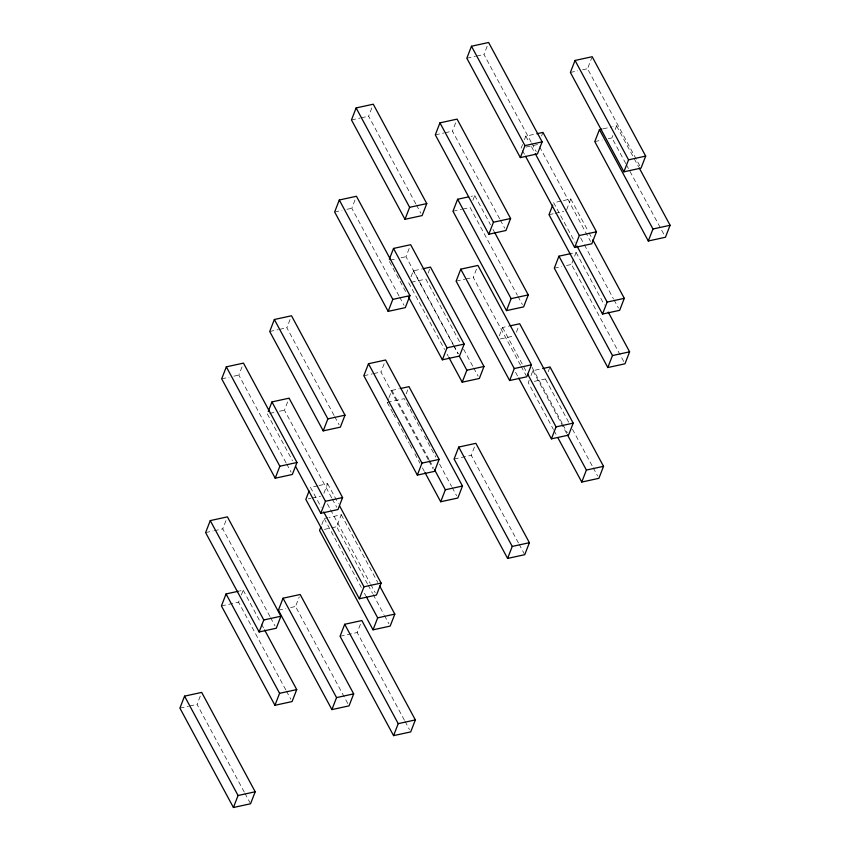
<?xml version="1.0" encoding="UTF-8"?>
<svg xmlns="http://www.w3.org/2000/svg" width="850" height="850" viewBox="0 0 850 850"><rect width="100%" height="100%" fill="white"/><g stroke="black" fill="none" stroke-linecap="round" stroke-linejoin="round"><path stroke-width="0.64" stroke-dasharray="4.25 3.19" d="M286.046 462.793L238.829 375.105L242.548 365.511M415.831 203.883L368.613 116.206L372.332 106.611M334.071 415.448L286.864 327.76L290.572 318.166M269.971 616.537L222.764 528.859L226.482 519.265M399.011 295.938L351.794 208.261L355.513 198.666M331.659 497.856L284.442 410.178L289.085 398.183M244.269 792.083L197.051 704.395L200.77 694.801M285.781 689.881L238.563 602.193L239.498 599.792M241.357 595L243.217 590.208L239.541 591.005M499.662 218.801L452.444 131.123L456.163 121.529M531.186 142.173L483.969 54.485L487.688 44.901M453.22 344.377L406.002 256.689L410.189 245.905M323.903 493.266L327.622 483.682L319.047 485.541M411.017 276.824L413.344 270.831L421.919 268.961M321.842 524.461L324.169 518.468L327.845 517.671M428.188 459.68L380.97 371.992L384.689 362.397M347.788 703.524L295.534 606.486L299.253 596.891M428.166 273.094L430.483 267.102M367.508 584.014L336.664 526.724L341.307 514.739L329.067 517.406M392.859 412.909L387.186 402.379L388.588 398.788M389.045 397.587L391.839 390.394L399.181 388.79M472.897 200.324L474.757 195.532L471.091 196.329M406.194 393.858L408.978 386.665M521.167 148.134L522.559 144.532M524.418 139.74L525.81 136.138L535.606 134.013M520.476 365.107L473.269 277.419L476.988 267.835M541.567 136.011L542.959 132.409M404.419 720.216L357.202 632.528L360.921 622.933M639.774 165.761L587.531 68.723L591.706 57.928M499.301 335.888L502.552 327.494L508.672 326.156M516.439 332.159L518.766 326.156M518.447 543.001L471.24 455.313L474.948 445.719M566.61 209.748L570.796 198.964L562.222 200.823M625.781 163.604L611.936 137.881L612.861 135.49M615.188 129.487L616.579 125.896L612.903 126.692M623.698 361.473L571.455 264.435L576.098 252.45L572.422 253.247M529.168 380.279L528.233 382.681L553.414 429.441M531.027 375.487L532.886 370.685L541.45 368.826M568.671 422.206L545.381 378.951L546.306 376.55M548.165 371.748L550.024 366.956M466.831 58.225L475.394 56.355M476.616 56.089L483.969 54.485M351.475 119.935L360.049 118.065M361.271 117.799L368.613 116.206M570.382 72.452L577.734 70.848M582.633 69.785L587.531 68.723M435.306 134.852L443.881 132.982M445.103 132.717L452.444 131.123M603.117 128.828L611.681 126.958M526.065 147.061L538.316 144.404M594.798 141.61L602.14 140.016M608.26 138.688L611.936 137.881M334.656 211.99L341.998 210.386M346.896 209.323L351.794 208.261M452.976 211.246L461.539 209.387M462.772 209.121L470.114 207.517L517.331 295.205M561 201.089L553.648 202.693L575.057 242.441M549.004 214.678L553.903 213.616M555.124 213.35L563.699 211.48M390.086 260.153L396.206 258.825M401.104 257.762L406.002 256.689M411.145 282.285L425.839 279.087L460.466 343.389M456.121 281.148L464.695 279.289M465.917 279.023L473.269 277.419M554.306 268.164L561.659 266.571M566.557 265.498L571.455 264.435M269.716 331.489L278.29 329.63M279.512 329.364L286.864 327.76M221.691 378.834L229.032 377.241M233.931 376.168L238.829 375.105M500.353 338.948L513.825 336.016M363.832 375.721L372.406 373.862M373.628 373.586L380.97 371.992M269.748 413.376L274.646 412.303M279.544 411.241L284.442 410.178M387.186 402.379L404.334 398.65L421.961 431.386M534.363 381.342L545.381 378.951M317.826 485.807L310.473 487.411L321.172 507.28M454.091 459.043L471.24 455.313M308.274 498.865L310.728 498.334M311.95 498.068L320.524 496.198M205.615 532.589L212.968 530.984M214.189 530.719L222.764 528.859M324.424 529.391L330.544 528.062M331.766 527.797L336.664 526.724M221.425 605.923L238.563 602.193M278.396 610.215L285.738 608.611M290.636 607.548L295.534 606.486M340.064 636.257L357.202 632.528M179.913 708.124L188.477 706.254M189.709 705.989L197.051 704.395M616.579 125.896L633.579 157.462M634.206 158.631L638.616 166.812M626.418 164.773L664.19 234.919M570.796 198.964L588.412 231.699M589.05 232.868L591.568 237.543M539.569 146.742L590.559 241.442M531.813 143.342L536.222 151.523M580.624 237.841L583.769 243.684M584.396 244.853L613.36 298.637M613.987 299.806L618.396 307.987M525.81 136.138L528.966 141.982M531.484 146.667L534.629 152.511M522.431 150.471L524.949 155.146M576.098 252.45L604.424 305.054M500.289 219.969L504.698 228.161M474.757 195.532L490.503 224.761M493.021 229.436L494.275 231.774M517.958 296.374L522.367 304.555M572.454 429.218L592.588 466.629M593.226 467.797L597.624 475.989M532.047 367.317L562.264 423.438M562.891 424.607L567.301 432.788M532.886 370.685L566.876 433.819M502.552 327.494L526.479 371.918M521.114 366.276L526.15 375.626M554.051 430.61L556.569 435.285M515.536 372.215L518.054 376.89M416.457 205.052L420.867 213.233M463.611 349.233L473.057 366.775M473.684 367.944L478.093 376.125M453.847 345.546L458.256 353.728M413.344 270.831L453.007 344.484M453.634 345.652L458.044 353.834M408.701 282.816L444.582 349.456M447.1 354.142L448.354 356.479M389.491 261.587L407.118 294.323M399.638 297.107L404.047 305.288M519.074 544.17L524.11 553.52M424.479 436.061L435.806 457.109M439.588 464.121L451.541 486.338M452.179 487.507L456.578 495.688M391.839 390.394L428.974 459.372M429.601 460.541L433.383 467.553M428.814 460.849L433.224 469.03M393.486 414.078L395.377 417.584M397.896 422.259L409.222 443.307M409.849 444.476L412.367 449.151M414.885 453.826L419.921 463.176M422.439 467.851L424.331 471.357M334.698 416.617L339.108 424.798M327.622 483.682L338.321 503.551M341.307 514.739L377.825 582.548M332.286 499.035L336.696 507.216M327.377 503.848L329.896 508.534M330.522 509.703L370.186 583.355M370.812 584.524L375.222 592.705M368.146 585.183L372.544 593.364M373.182 594.532L383.881 614.412M384.508 615.581L388.918 623.762M324.169 518.468L361.314 587.446M364.459 593.289L365.712 595.627M267.304 413.908L292.485 460.668M286.673 463.962L291.082 472.143M405.046 721.384L409.456 729.566M270.608 617.706L275.007 625.887M243.217 590.208L260.844 622.944M261.471 624.112L263.989 628.787M286.408 691.05L290.817 699.231M244.896 793.252L249.932 802.602"/><path stroke-width="1.27" d="M226.334 366.849L221.691 378.834L275.198 478.21L292.336 474.481L296.979 462.496L243.472 363.12L226.334 366.849L279.841 466.225L275.198 478.21M356.118 107.939L351.475 119.935L404.983 219.311L422.131 215.581L426.774 203.586L373.267 104.21L356.118 107.939L409.626 207.315L404.983 219.311M274.359 319.504L269.716 331.489L323.223 430.865L340.372 427.136L345.015 415.151L291.507 315.775L274.359 319.504L327.866 418.88L323.223 430.865M210.269 520.593L205.615 532.589L259.133 631.964L276.271 628.235L280.914 616.239L227.407 516.864L210.269 520.593L263.776 619.969L259.133 631.964M339.299 199.994L334.656 211.99L388.163 311.366L405.312 307.636L409.955 295.641L356.447 196.265L339.299 199.994L392.806 299.37L388.163 311.366M268.228 411.506L271.947 401.912L289.085 398.183L342.592 497.558L337.949 509.554L320.811 513.283L295.63 466.512M184.556 696.139L179.913 708.124L233.421 807.5L250.559 803.771L255.202 791.775L201.694 692.399L184.556 696.139L238.064 795.515L233.421 807.5M238.319 591.271L226.068 593.938L221.425 605.923L274.933 705.298L292.071 701.569L296.724 689.584L264.616 629.956M439.949 122.857L435.306 134.852L488.814 234.228L505.952 230.499L510.606 218.503L457.087 119.127L439.949 122.857L493.457 222.232L488.814 234.228M471.474 46.229L466.831 58.225L520.338 157.601L537.476 153.861L542.119 141.876L488.612 42.5L471.474 46.229L524.981 145.605L520.338 157.601M389.321 259.218L393.507 248.434L410.646 244.704L464.153 344.08L459.51 356.065L442.372 359.794L408.372 296.661M309.081 491.002L305.83 499.396L359.337 598.772L376.476 595.043L381.129 583.058L339.575 505.888M368.475 363.736L363.832 375.721L417.339 475.097L434.478 471.368L439.131 459.382L385.613 360.007L368.475 363.736L421.983 463.112L417.339 475.097M283.039 598.219L278.396 610.215L331.904 709.591L349.042 705.861L353.685 693.866L300.178 594.49L283.039 598.219L336.547 697.606L331.904 709.591M320.811 513.283L325.454 501.288L271.947 401.912M320.918 526.862L319.526 530.453L373.033 629.829L390.171 626.099L394.825 614.114L379.716 586.054M468.637 196.86L457.619 199.261L452.976 211.246L506.483 310.622L523.621 306.892L528.264 294.908L494.902 232.942M274.933 705.298L279.576 693.313L226.068 593.938M460.774 269.163L456.121 281.148L509.628 380.524L526.777 376.794L531.42 364.809L477.913 265.434L460.774 269.163L514.282 368.539L509.628 380.524M442.372 359.794L447.015 347.809L393.507 248.434M344.707 624.272L340.064 636.257L393.571 735.633L410.709 731.903L415.353 719.918L361.845 620.543L344.707 624.272L398.214 723.648L393.571 735.633M359.337 598.772L363.981 586.787L323.691 511.955M575.036 60.456L570.382 72.452L623.9 171.827L641.038 168.098L645.681 156.102L592.174 56.727L575.036 60.456L628.543 159.832L623.9 171.827M423.141 268.696L430.483 267.102L483.99 366.478L479.347 378.462L462.209 382.192L466.852 370.207L459.297 356.171M373.033 629.829L377.676 617.844L366.35 596.796M506.483 310.622L511.126 298.637L457.619 199.261M458.734 447.058L454.091 459.043L507.599 558.418L524.747 554.689L529.391 542.704L475.883 443.328L458.734 447.058L512.242 546.433L507.599 558.418M552.723 205.094L549.004 214.678L602.512 314.054L619.65 310.324L624.304 298.339L592.822 239.881M400.403 388.524L408.978 386.665L462.485 486.041L457.842 498.026L440.693 501.755L445.347 489.77L434.637 469.891M601.885 129.094L599.441 129.625L594.798 141.61L648.306 240.986L665.444 237.256L670.087 225.271L639.242 167.981M571.2 253.512L558.949 256.179L554.306 268.164L607.814 367.54L624.963 363.811L629.606 351.826L608.207 312.067M536.839 133.748L542.959 132.409L596.466 231.784L591.823 243.78L574.674 247.509L579.317 235.514L535.256 153.68M509.904 325.89L519.701 323.765L573.208 423.141L568.554 435.126L551.416 438.855L556.059 426.87L527.733 374.255M602.512 314.054L607.155 302.069L576.938 245.947M648.306 240.986L652.949 229.001L599.441 129.625M607.814 367.54L612.468 355.555L558.949 256.179M542.683 368.56L550.024 366.956L603.532 466.331L598.889 478.327L581.751 482.056L586.394 470.061L567.503 434.987M524.981 145.605L542.119 141.876M409.626 207.315L426.774 203.586M628.543 159.832L645.681 156.102M493.457 222.232L510.606 218.503M579.317 235.514L596.466 231.784M652.949 229.001L670.087 225.271M392.806 299.37L409.955 295.641M511.126 298.637L528.264 294.908M607.155 302.069L624.304 298.339M447.015 347.809L464.153 344.08M466.852 370.207L483.99 366.478M514.282 368.539L531.42 364.809M612.468 355.555L629.606 351.826M327.866 418.88L345.015 415.151M279.841 466.225L296.979 462.496M556.059 426.87L573.208 423.141M421.983 463.112L439.131 459.382M325.454 501.288L342.592 497.558M445.347 489.77L462.485 486.041M586.394 470.061L603.532 466.331M512.242 546.433L529.391 542.704M363.981 586.787L381.129 583.058M263.776 619.969L280.914 616.239M377.676 617.844L394.825 614.114M279.576 693.313L296.724 689.584M336.547 697.606L353.685 693.866M398.214 723.648L415.353 719.918M238.064 795.515L255.202 791.775M525.576 156.315L574.674 247.509M557.823 437.623L581.751 482.056M518.681 378.059L551.416 438.855M448.991 357.648L462.209 382.192M424.957 472.526L440.693 501.755"/></g></svg>
